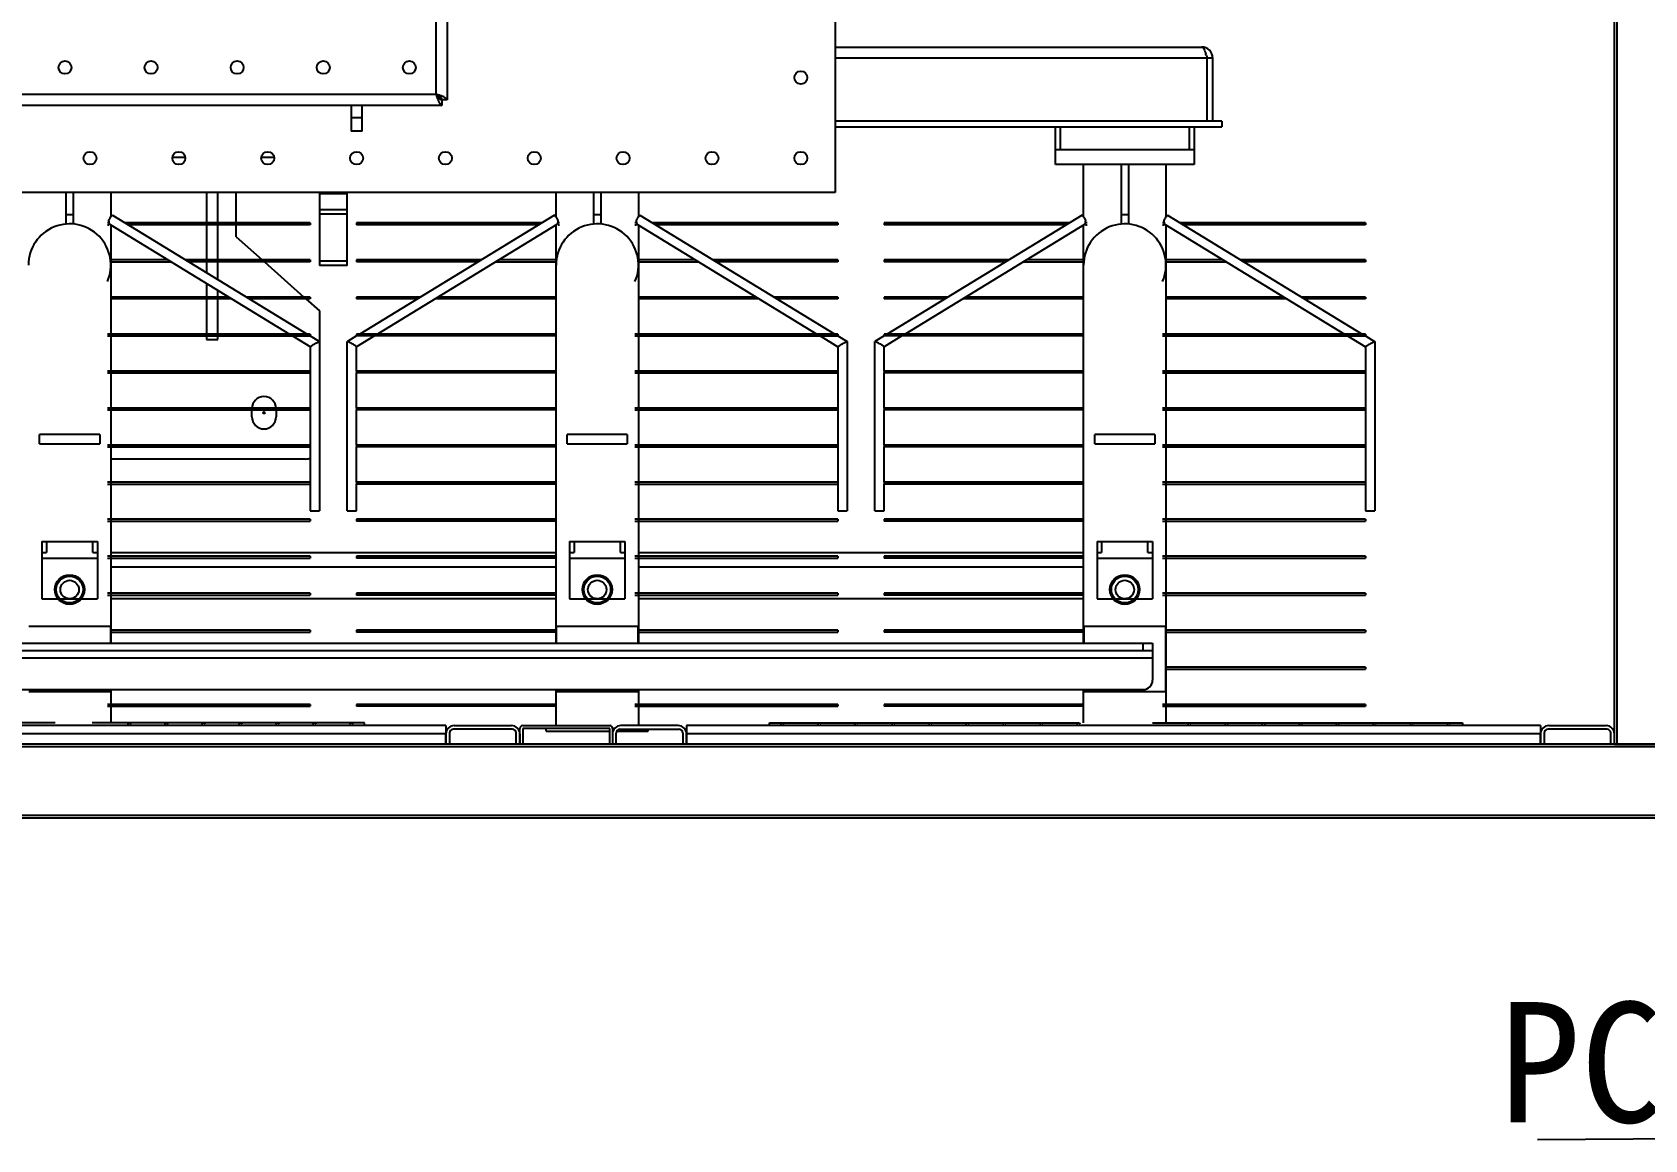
# Model space of a CAD drawing. Header units: millimetres. Extents: x 32496 to 166256, y 3504 to 23939.
# Drawn here: x 46122 to 47864, y 19385 to 20581 of the extents above; entities that cross this region are included whole.
import ezdxf

# ---------------------------------------------------------------- set-up
doc = ezdxf.new("R2010")
doc.units = ezdxf.units.MM
doc.layers.get('0').update_dxf_attribs({"lineweight": 35})
for name, color, linetype in [('FG-S100X100-2068_0', 7, 'Continuous'), ('FG-S100X100-2232_0', 7, 'Continuous'), ('FG-S80-40-2519_0', 7, 'Continuous'), ('FG-S80-40-922_5_0', 7, 'Continuous'), ('S04S0230_0', 7, 'Continuous'), ('YBM-26-03_3_0', 7, 'Continuous'), ('YBM-26-03_3_MIR_0', 7, 'Continuous'), ('变压器模型_1__0', 7, 'Continuous')]:
    doc.layers.add(name, color=color, linetype=linetype)
doc.layers.add('标注', color=5, linetype='Continuous', lineweight=18)
doc.styles.add('txtstyle_200', font='')
doc.styles.add('仿宋', font='simfang.ttf', dxfattribs={"width": 0.8})
doc.styles.get('txtstyle_200').set_extended_font_data('宋体')
doc.dimstyles.new('12倍', dxfattribs={"dimscale": 21, "dimtxt": 3.5, "dimasz": 2.5, "dimexe": 1.5, "dimexo": 0, "dimgap": 1, "dimtad": 1, "dimtoh": 1, "dimdsep": 46, "dimtxsty": '仿宋', "dimcen": 2.5, "dimdle": 5, "dimclrd": 4, "dimclre": 4, "dimclrt": 3, "dimadec": 0, "dimazin": 0, "dimtfac": 1, "dimtmove": 0, "dimatfit": 3, "dimfxl": 1, "dimtolj": 1, "dimarcsym": 0})

msp = doc.modelspace()

# ---------------------------------------------------------------- linework, layer by layer
at = {"layer": 'FG-S100X100-2068_0', "color": 7, "linetype": 'Continuous'}
for p, q in [((46649.14, 19811.888), (46649.14, 19828.888)), ((46652.14, 19831.888), (46746.14, 19831.888)), ((46746.14, 19828.888), (46652.14, 19828.888)), ((46652.14, 19828.888), (46652.14, 19811.888)), ((46746.14, 19811.888), (46746.14, 19828.888)), ((46749.14, 19828.888), (46749.14, 19811.888))]:
    msp.add_line(p, q, dxfattribs=at)
for centre, start, end in [((46652.14, 19828.888), 90, 180), ((46746.14, 19828.888), 0, 90)]:
    msp.add_arc(centre, 3, start, end, dxfattribs=at)
at = {"layer": 'FG-S100X100-2232_0', "color": 7, "linetype": 'Continuous'}
for q in [(47831.64, 22083.888), (47931.64, 19811.888)]:
    msp.add_line((47831.64, 19811.888), q, dxfattribs=at)
at = {"layer": 'FG-S100X100-2232_0', "color": 9, "linetype": 'Continuous'}
msp.add_line((47834.64, 19811.888), (47834.64, 22083.888), dxfattribs=at)
at = {"layer": 'FG-S80-40-2519_0', "color": 7, "linetype": 'Continuous'}
for p, q in [((46641.14, 19827.888), (46577.14, 19827.888)), ((46578.14, 19831.888), (46640.14, 19831.888)), ((46757.14, 19827.888), (46821.14, 19827.888)), ((46820.14, 19831.888), (46758.14, 19831.888)), ((47823.64, 19827.888), (47759.64, 19827.888)), ((47760.64, 19831.888), (47822.64, 19831.888)), ((46569.14, 19811.888), (46569.14, 19822.888)), ((46573.14, 19823.888), (46573.14, 19811.888)), ((46645.14, 19811.888), (46645.14, 19823.888)), ((46649.14, 19822.888), (46649.14, 19811.888)), ((46749.14, 19822.888), (46749.14, 19811.888)), ((46753.14, 19811.888), (46753.14, 19823.888)), ((46825.14, 19823.888), (46825.14, 19811.888)), ((46829.14, 19811.888), (46829.14, 19822.888)), ((47751.64, 19811.888), (47751.64, 19822.888)), ((47755.64, 19823.888), (47755.64, 19811.888)), ((47827.64, 19811.888), (47827.64, 19823.888))]:
    msp.add_line(p, q, dxfattribs=at)
for centre, radius, start, end in [((46578.14, 19822.888), 9, 90, 180), ((46577.14, 19823.888), 4, 90, 180), ((46640.14, 19822.888), 9, 0, 90), ((46641.14, 19823.888), 4, 0, 90), ((46758.14, 19822.888), 9, 90, 180), ((46757.14, 19823.888), 4, 90, 180), ((46820.14, 19822.888), 9, 0, 90), ((46821.14, 19823.888), 4, 0, 90), ((47760.64, 19822.888), 9, 90, 180), ((47759.64, 19823.888), 4, 90, 180), ((47822.64, 19822.888), 9, 0, 90), ((47823.64, 19823.888), 4, 0, 90)]:
    msp.add_arc(centre, radius, start, end, dxfattribs=at)
at = {"layer": 'FG-S80-40-922_5_0', "color": 7, "linetype": 'Continuous'}
for p, q in [((46569.14, 19831.888), (45646.64, 19831.888)), ((46569.14, 19831.888), (46569.14, 19811.888)), ((47751.64, 19831.888), (46829.14, 19831.888)), ((46829.14, 19831.888), (46829.14, 19811.888)), ((47751.64, 19831.888), (47751.64, 19811.888))]:
    msp.add_line(p, q, dxfattribs=at)
at = {"layer": 'FG-S80-40-922_5_0', "color": 9, "linetype": 'Continuous'}
for p, q in [((46569.14, 19822.888), (45646.64, 19822.888)), ((47751.64, 19822.888), (46829.14, 19822.888))]:
    msp.add_line(p, q, dxfattribs=at)
at = {"layer": 'S04S0230_0', "color": 7, "linetype": 'Continuous'}
for p, q in [((52008.64, 19811.888), (40172.64, 19811.888)), ((52008.64, 19731.888), (40172.64, 19731.888))]:
    msp.add_line(p, q, dxfattribs=at)
at = {"layer": 'S04S0230_0', "color": 9, "linetype": 'Continuous'}
for p, q in [((52008.64, 19808.888), (40172.64, 19808.888)), ((52008.64, 19734.888), (40166.64, 19734.888))]:
    msp.add_line(p, q, dxfattribs=at)
at = {"layer": 'YBM-26-03_3_0', "color": 7, "linetype": 'Continuous'}
for p, q in [((46147.14, 19834.888), (45732.14, 19834.888)), ((46481.14, 19834.888), (46187.14, 19834.888)), ((46481.14, 19831.888), (46481.14, 19834.888))]:
    msp.add_line(p, q, dxfattribs=at)
for centre in [(46227.14, 19833.388), (46267.14, 19833.388), (46307.14, 19833.388), (46347.14, 19833.388), (46387.14, 19833.388), (46427.14, 19833.388), (46467.14, 19833.388)]:
    msp.add_circle(centre, 1.5, dxfattribs=at)
at = {"layer": 'YBM-26-03_3_MIR_0', "color": 7, "linetype": 'Continuous'}
for p, q in [((46918.64, 19834.888), (47252.64, 19834.888)), ((46918.64, 19831.888), (46918.64, 19834.888)), ((47332.64, 19834.888), (47667.64, 19834.888)), ((47667.64, 19834.888), (47667.64, 19831.888))]:
    msp.add_line(p, q, dxfattribs=at)
for centre in [(46932.64, 19833.388), (46972.64, 19833.388), (47012.64, 19833.388), (47052.64, 19833.388), (47092.64, 19833.388), (47132.64, 19833.388), (47172.64, 19833.388), (47212.64, 19833.388), (47252.64, 19833.388), (47372.64, 19833.388), (47412.64, 19833.388), (47452.64, 19833.388), (47492.64, 19833.388), (47532.64, 19833.388), (47572.64, 19833.388), (47612.64, 19833.388), (47652.64, 19833.388)]:
    msp.add_circle(centre, 1.5, dxfattribs=at)
at = {"layer": '变压器模型_1__0', "color": 9, "linetype": 'Continuous'}
for p, q in [((46558.64, 20513.888), (46558.64, 21368.888)), ((47391.64, 20552.888), (46989.64, 20552.888)), ((44626.64, 20513.888), (46558.64, 20513.888)), ((46466.64, 20488.888), (46478.64, 20488.888)), ((47232.64, 20478.888), (47232.64, 20453.888)), ((47372.64, 20453.888), (47372.64, 20478.888)), ((46273.64, 20445.888), (46287.64, 20445.888)), ((46369.64, 20445.888), (46383.64, 20445.888)), ((46462.64, 20406.527), (46432.64, 20406.527)), ((46432.64, 20389.249), (46462.64, 20389.249)), ((46462.64, 20384.264), (46432.64, 20384.264)), ((46432.64, 20333.888), (46462.64, 20333.888)), ((46137.64, 20030.888), (46137.64, 20018.888)), ((46187.64, 20018.888), (46187.64, 20030.888)), ((46707.64, 20030.888), (46707.64, 20018.888)), ((46757.64, 20018.888), (46757.64, 20030.888)), ((47277.64, 20030.888), (47277.64, 20018.888)), ((47327.64, 20018.888), (47327.64, 20030.888)), ((46688.14, 20002.888), (46207.14, 20002.888)), ((47258.14, 20002.888), (46777.14, 20002.888)), ((47322.64, 19912.888), (47322.64, 19920.888)), ((47332.64, 19904.888), (43852.64, 19904.888))]:
    msp.add_line(p, q, dxfattribs=at)
at = {"layer": '变压器模型_1__0', "color": 6, "linetype": 'Continuous'}
for p, q in [((46570.64, 21368.888), (46570.64, 20507.888)), ((46989.64, 20952.888), (46989.64, 20407.888)), ((46989.64, 20564.888), (47385.64, 20564.888)), ((47397.64, 20552.888), (47391.64, 20552.888)), ((47391.64, 20484.888), (47391.64, 20552.888)), ((47397.64, 20484.888), (47397.64, 20552.888)), ((46570.64, 20507.888), (46564.64, 20507.888)), ((46564.64, 20507.888), (46564.64, 20501.888)), ((46564.64, 20501.888), (44620.64, 20501.888)), ((46466.64, 20501.888), (46466.64, 20473.888)), ((46478.64, 20473.888), (46478.64, 20501.888)), ((46478.64, 20473.888), (46466.64, 20473.888)), ((47407.64, 20484.888), (46989.64, 20484.888)), ((46989.64, 20478.888), (47407.64, 20478.888)), ((47227.64, 20437.888), (47227.64, 20478.888)), ((47377.64, 20478.888), (47377.64, 20437.888)), ((47407.64, 20484.888), (47407.64, 20478.888)), ((47377.64, 20453.888), (47227.64, 20453.888)), ((47377.64, 20437.888), (47227.64, 20437.888)), ((47258.14, 20381.489), (47258.14, 20437.888)), ((47298.64, 20437.888), (47298.64, 20373.888)), ((47306.64, 20437.888), (47306.64, 20373.888)), ((47347.14, 20437.888), (47347.14, 20381.489)), ((46989.64, 20407.888), (44195.64, 20407.888)), ((46158.64, 20407.888), (46158.64, 20373.888)), ((46166.64, 20407.888), (46166.64, 20373.888)), ((46207.14, 20407.888), (46207.14, 20381.489)), ((46310.64, 20407.888), (46310.64, 20374.888)), ((46322.64, 20374.888), (46322.64, 20407.888)), ((46342.64, 20374.888), (46342.64, 20407.888)), ((46432.64, 20407.888), (46432.64, 20328.888)), ((46462.64, 20328.888), (46462.64, 20407.888)), ((46688.14, 20381.489), (46688.14, 20407.888)), ((46728.64, 20407.888), (46728.64, 20373.888)), ((46736.64, 20407.888), (46736.64, 20373.888)), ((46777.14, 20407.888), (46777.14, 20381.489)), ((46158.64, 20383.888), (46166.64, 20383.888)), ((46208.843, 20383.178), (46419.198, 20254.888)), ((46686.436, 20383.178), (46476.082, 20254.888)), ((46728.64, 20383.888), (46736.64, 20383.888)), ((46778.843, 20383.178), (46989.198, 20254.888)), ((47256.436, 20383.178), (47046.082, 20254.888)), ((47298.64, 20383.888), (47306.64, 20383.888)), ((47348.843, 20383.178), (47559.198, 20254.888)), ((46204.947, 20374.888), (46203.39, 20374.888)), ((46203.39, 20372.888), (46205.113, 20372.888)), ((46206.322, 20373.061), (46400.087, 20254.888)), ((46207.14, 20372.888), (46207.14, 19920.888)), ((46422.64, 20374.888), (46222.436, 20374.888)), ((46422.64, 20372.888), (46225.716, 20372.888)), ((46310.64, 20372.888), (46310.64, 20334.888)), ((46322.64, 20334.888), (46322.64, 20372.888)), ((46342.64, 20359.888), (46342.64, 20372.888)), ((46422.64, 20374.888), (46422.64, 20372.888)), ((46672.843, 20374.888), (46472.64, 20374.888)), ((46472.64, 20374.888), (46472.64, 20372.888)), ((46669.564, 20372.888), (46472.64, 20372.888)), ((46688.957, 20373.061), (46495.192, 20254.888)), ((46688.14, 19920.888), (46688.14, 20372.888)), ((46691.89, 20374.888), (46690.167, 20374.888)), ((46690.332, 20372.888), (46691.89, 20372.888)), ((46774.947, 20374.888), (46773.39, 20374.888)), ((46773.39, 20372.888), (46775.113, 20372.888)), ((46776.322, 20373.061), (46970.087, 20254.888)), ((46777.14, 20372.888), (46777.14, 19920.888)), ((46992.64, 20374.888), (46792.436, 20374.888)), ((46992.64, 20372.888), (46795.716, 20372.888)), ((46992.64, 20374.888), (46992.64, 20372.888)), ((47242.843, 20374.888), (47042.64, 20374.888)), ((47042.64, 20374.888), (47042.64, 20372.888)), ((47239.564, 20372.888), (47042.64, 20372.888)), ((47258.957, 20373.061), (47065.192, 20254.888)), ((47258.14, 19920.888), (47258.14, 20372.888)), ((47261.89, 20374.888), (47260.167, 20374.888)), ((47260.332, 20372.888), (47261.89, 20372.888)), ((47344.947, 20374.888), (47343.39, 20374.888)), ((47343.39, 20372.888), (47345.113, 20372.888)), ((47346.322, 20373.061), (47540.087, 20254.888)), ((47347.14, 20372.888), (47347.14, 19834.888)), ((47562.64, 20374.888), (47362.436, 20374.888)), ((47562.64, 20372.888), (47365.716, 20372.888)), ((47562.64, 20374.888), (47562.64, 20372.888)), ((46342.64, 20359.888), (46370.765, 20334.888)), ((46206.593, 20332.888), (46272.192, 20332.888)), ((46268.913, 20334.888), (46207.14, 20334.888)), ((46422.64, 20334.888), (46288.023, 20334.888)), ((46422.64, 20332.888), (46291.303, 20332.888)), ((46310.64, 20332.888), (46310.64, 20321.095)), ((46322.64, 20313.777), (46322.64, 20332.888)), ((46373.015, 20332.888), (46415.765, 20294.888)), ((46422.64, 20334.888), (46422.64, 20332.888)), ((46607.256, 20334.888), (46472.64, 20334.888)), ((46472.64, 20334.888), (46472.64, 20332.888)), ((46603.977, 20332.888), (46472.64, 20332.888)), ((46623.087, 20332.888), (46688.687, 20332.888)), ((46688.14, 20334.888), (46626.367, 20334.888)), ((46776.593, 20332.888), (46842.192, 20332.888)), ((46838.913, 20334.888), (46777.14, 20334.888)), ((46992.64, 20334.888), (46858.023, 20334.888)), ((46992.64, 20332.888), (46861.303, 20332.888)), ((46992.64, 20334.888), (46992.64, 20332.888)), ((47177.256, 20334.888), (47042.64, 20334.888)), ((47042.64, 20334.888), (47042.64, 20332.888)), ((47173.977, 20332.888), (47042.64, 20332.888)), ((47193.087, 20332.888), (47258.687, 20332.888)), ((47258.14, 20334.888), (47196.367, 20334.888)), ((47346.593, 20332.888), (47412.192, 20332.888)), ((47408.913, 20334.888), (47347.14, 20334.888)), ((47562.64, 20334.888), (47428.023, 20334.888)), ((47562.64, 20332.888), (47431.303, 20332.888)), ((47562.64, 20334.888), (47562.64, 20332.888)), ((46462.64, 20328.888), (46432.64, 20328.888)), ((46310.64, 20309.44), (46310.64, 20294.888)), ((46322.64, 20294.888), (46322.64, 20302.121)), ((46334.5, 20294.888), (46207.14, 20294.888)), ((46337.779, 20292.888), (46207.14, 20292.888)), ((46310.64, 20292.888), (46310.64, 20254.888)), ((46322.64, 20254.888), (46322.64, 20292.888)), ((46422.64, 20294.888), (46353.611, 20294.888)), ((46422.64, 20292.888), (46356.89, 20292.888)), ((46418.015, 20292.888), (46432.64, 20279.888)), ((46422.64, 20294.888), (46422.64, 20292.888)), ((46432.64, 20279.888), (46432.64, 20246.67)), ((46541.669, 20294.888), (46472.64, 20294.888)), ((46472.64, 20294.888), (46472.64, 20292.888)), ((46538.389, 20292.888), (46472.64, 20292.888)), ((46688.14, 20292.888), (46557.5, 20292.888)), ((46688.14, 20294.888), (46560.779, 20294.888)), ((46904.5, 20294.888), (46777.14, 20294.888)), ((46907.779, 20292.888), (46777.14, 20292.888)), ((46992.64, 20294.888), (46923.611, 20294.888)), ((46992.64, 20292.888), (46926.89, 20292.888)), ((46992.64, 20294.888), (46992.64, 20292.888)), ((47111.669, 20294.888), (47042.64, 20294.888)), ((47042.64, 20294.888), (47042.64, 20292.888)), ((47108.389, 20292.888), (47042.64, 20292.888)), ((47258.14, 20292.888), (47127.5, 20292.888)), ((47258.14, 20294.888), (47130.779, 20294.888)), ((47474.5, 20294.888), (47347.14, 20294.888)), ((47477.779, 20292.888), (47347.14, 20292.888)), ((47562.64, 20294.888), (47493.611, 20294.888)), ((47562.64, 20292.888), (47496.89, 20292.888)), ((47562.64, 20294.888), (47562.64, 20292.888)), ((46422.64, 20254.888), (46203.39, 20254.888)), ((46203.39, 20252.888), (46422.64, 20252.888)), ((46310.64, 20252.888), (46310.64, 20248.888)), ((46310.64, 20248.888), (46322.64, 20248.888)), ((46322.64, 20248.888), (46322.64, 20252.888)), ((46403.367, 20252.888), (46422.771, 20241.054)), ((46422.571, 20252.844), (46432.587, 20246.722)), ((46422.64, 20254.888), (46422.64, 20252.888)), ((46432.587, 20246.722), (46432.679, 20246.653)), ((46432.679, 20246.67), (46432.679, 20063.888)), ((46462.6, 20063.888), (46462.6, 20246.67)), ((46462.692, 20246.722), (46462.615, 20246.679)), ((46472.729, 20252.857), (46462.692, 20246.722)), ((46491.913, 20252.888), (46472.509, 20241.054)), ((46688.14, 20254.888), (46472.64, 20254.888)), ((46472.64, 20254.888), (46472.64, 20252.888)), ((46688.14, 20252.888), (46472.64, 20252.888)), ((46992.64, 20254.888), (46773.39, 20254.888)), ((46773.39, 20252.888), (46992.64, 20252.888)), ((46973.367, 20252.888), (46992.771, 20241.054)), ((46992.571, 20252.844), (47002.587, 20246.722)), ((46992.64, 20254.888), (46992.64, 20252.888)), ((47002.587, 20246.722), (47002.679, 20246.653)), ((47002.679, 20246.67), (47002.679, 20063.888)), ((47032.6, 20063.888), (47032.6, 20246.67)), ((47032.692, 20246.722), (47032.615, 20246.679)), ((47042.729, 20252.857), (47032.692, 20246.722)), ((47061.913, 20252.888), (47042.509, 20241.054)), ((47258.14, 20254.888), (47042.64, 20254.888)), ((47042.64, 20254.888), (47042.64, 20252.888)), ((47258.14, 20252.888), (47042.64, 20252.888)), ((47562.64, 20254.888), (47343.39, 20254.888)), ((47343.39, 20252.888), (47562.64, 20252.888)), ((47543.367, 20252.888), (47562.771, 20241.054)), ((47562.571, 20252.844), (47572.587, 20246.722)), ((47562.64, 20254.888), (47562.64, 20252.888)), ((47572.587, 20246.722), (47572.679, 20246.653)), ((47572.679, 20246.67), (47572.679, 20063.888)), ((46422.771, 20241.054), (46422.679, 20241.123)), ((46422.679, 20241.106), (46422.679, 20214.888)), ((46472.509, 20241.054), (46472.586, 20241.097)), ((46472.6, 20214.888), (46472.6, 20241.106)), ((46992.771, 20241.054), (46992.679, 20241.123)), ((46992.679, 20241.106), (46992.679, 20214.888)), ((47042.509, 20241.054), (47042.586, 20241.097)), ((47042.6, 20214.888), (47042.6, 20241.106)), ((47562.771, 20241.054), (47562.679, 20241.123)), ((47562.679, 20241.106), (47562.679, 20214.888)), ((46422.64, 20214.888), (46203.39, 20214.888)), ((46203.39, 20212.888), (46422.64, 20212.888)), ((46422.64, 20214.888), (46422.64, 20212.888)), ((46422.679, 20212.888), (46422.679, 20174.888)), ((46472.6, 20174.888), (46472.6, 20212.888)), ((46688.14, 20214.888), (46472.64, 20214.888)), ((46472.64, 20214.888), (46472.64, 20212.888)), ((46688.14, 20212.888), (46472.64, 20212.888)), ((46992.64, 20214.888), (46773.39, 20214.888)), ((46773.39, 20212.888), (46992.64, 20212.888)), ((46992.64, 20214.888), (46992.64, 20212.888)), ((46992.679, 20212.888), (46992.679, 20174.888)), ((47042.6, 20174.888), (47042.6, 20212.888)), ((47258.14, 20214.888), (47042.64, 20214.888)), ((47042.64, 20214.888), (47042.64, 20212.888)), ((47258.14, 20212.888), (47042.64, 20212.888)), ((47562.64, 20214.888), (47343.39, 20214.888)), ((47343.39, 20212.888), (47562.64, 20212.888)), ((47562.64, 20214.888), (47562.64, 20212.888)), ((47562.679, 20212.888), (47562.679, 20174.888)), ((46422.64, 20174.888), (46203.39, 20174.888)), ((46422.64, 20174.888), (46422.64, 20172.888)), ((46688.14, 20174.888), (46472.64, 20174.888)), ((46472.64, 20174.888), (46472.64, 20172.888)), ((46992.64, 20174.888), (46773.39, 20174.888)), ((46992.64, 20174.888), (46992.64, 20172.888)), ((47258.14, 20174.888), (47042.64, 20174.888)), ((47042.64, 20174.888), (47042.64, 20172.888)), ((47562.64, 20174.888), (47343.39, 20174.888)), ((47562.64, 20174.888), (47562.64, 20172.888)), ((46203.39, 20172.888), (46422.64, 20172.888)), ((46359.64, 20165.388), (46359.64, 20172.888)), ((46385.64, 20172.888), (46385.64, 20165.388)), ((46422.679, 20172.888), (46422.679, 20134.888)), ((46472.6, 20134.888), (46472.6, 20172.888)), ((46688.14, 20172.888), (46472.64, 20172.888)), ((46773.39, 20172.888), (46992.64, 20172.888)), ((46992.679, 20172.888), (46992.679, 20134.888)), ((47042.6, 20134.888), (47042.6, 20172.888)), ((47258.14, 20172.888), (47042.64, 20172.888)), ((47343.39, 20172.888), (47562.64, 20172.888)), ((47562.679, 20172.888), (47562.679, 20134.888)), ((46195.14, 20146.388), (46130.14, 20146.388)), ((46130.14, 20136.388), (46130.14, 20146.388)), ((46195.14, 20146.388), (46195.14, 20136.388)), ((46765.14, 20146.388), (46700.14, 20146.388)), ((46700.14, 20136.388), (46700.14, 20146.388)), ((46765.14, 20146.388), (46765.14, 20136.388)), ((47335.14, 20146.388), (47270.14, 20146.388)), ((47270.14, 20136.388), (47270.14, 20146.388)), ((47335.14, 20146.388), (47335.14, 20136.388)), ((46130.14, 20136.388), (46195.14, 20136.388)), ((46422.64, 20134.888), (46203.39, 20134.888)), ((46203.39, 20132.888), (46422.64, 20132.888)), ((46422.64, 20134.888), (46422.64, 20132.888)), ((46422.679, 20132.888), (46422.679, 20094.888)), ((46472.6, 20094.888), (46472.6, 20132.888)), ((46688.14, 20134.888), (46472.64, 20134.888)), ((46472.64, 20134.888), (46472.64, 20132.888)), ((46688.14, 20132.888), (46472.64, 20132.888)), ((46700.14, 20136.388), (46765.14, 20136.388)), ((46992.64, 20134.888), (46773.39, 20134.888)), ((46773.39, 20132.888), (46992.64, 20132.888)), ((46992.64, 20134.888), (46992.64, 20132.888)), ((46992.679, 20132.888), (46992.679, 20094.888)), ((47042.6, 20094.888), (47042.6, 20132.888)), ((47258.14, 20134.888), (47042.64, 20134.888)), ((47042.64, 20134.888), (47042.64, 20132.888)), ((47258.14, 20132.888), (47042.64, 20132.888)), ((47270.14, 20136.388), (47335.14, 20136.388)), ((47562.64, 20134.888), (47343.39, 20134.888)), ((47343.39, 20132.888), (47562.64, 20132.888)), ((47562.64, 20134.888), (47562.64, 20132.888)), ((47562.679, 20132.888), (47562.679, 20094.888)), ((46417.64, 20119.888), (46207.14, 20119.888)), ((46422.64, 20094.888), (46203.39, 20094.888)), ((46203.39, 20092.888), (46422.64, 20092.888)), ((46422.64, 20094.888), (46422.64, 20092.888)), ((46422.679, 20092.888), (46422.679, 20063.888)), ((46472.6, 20063.888), (46472.6, 20092.888)), ((46688.14, 20094.888), (46472.64, 20094.888)), ((46472.64, 20094.888), (46472.64, 20092.888)), ((46688.14, 20092.888), (46472.64, 20092.888)), ((46992.64, 20094.888), (46773.39, 20094.888)), ((46773.39, 20092.888), (46992.64, 20092.888)), ((46992.64, 20094.888), (46992.64, 20092.888)), ((46992.679, 20092.888), (46992.679, 20063.888)), ((47042.6, 20063.888), (47042.6, 20092.888)), ((47258.14, 20094.888), (47042.64, 20094.888)), ((47042.64, 20094.888), (47042.64, 20092.888)), ((47258.14, 20092.888), (47042.64, 20092.888)), ((47562.64, 20094.888), (47343.39, 20094.888)), ((47343.39, 20092.888), (47562.64, 20092.888)), ((47562.64, 20094.888), (47562.64, 20092.888)), ((47562.679, 20092.888), (47562.679, 20063.888)), ((46422.64, 20054.888), (46203.39, 20054.888)), ((46203.39, 20052.888), (46422.64, 20052.888)), ((46422.64, 20054.888), (46422.64, 20052.888)), ((46422.679, 20063.888), (46432.679, 20063.888)), ((46462.601, 20063.888), (46472.6, 20063.888)), ((46688.14, 20054.888), (46472.64, 20054.888)), ((46472.64, 20054.888), (46472.64, 20052.888)), ((46688.14, 20052.888), (46472.64, 20052.888)), ((46992.64, 20054.888), (46773.39, 20054.888)), ((46773.39, 20052.888), (46992.64, 20052.888)), ((46992.64, 20054.888), (46992.64, 20052.888)), ((46992.679, 20063.888), (47002.679, 20063.888)), ((47032.601, 20063.888), (47042.6, 20063.888)), ((47258.14, 20054.888), (47042.64, 20054.888)), ((47042.64, 20054.888), (47042.64, 20052.888)), ((47258.14, 20052.888), (47042.64, 20052.888)), ((47562.64, 20054.888), (47343.39, 20054.888)), ((47343.39, 20052.888), (47562.64, 20052.888)), ((47562.64, 20054.888), (47562.64, 20052.888)), ((47562.679, 20063.888), (47572.679, 20063.888)), ((46132.64, 20030.888), (46192.64, 20030.888)), ((46132.64, 20030.888), (46132.64, 19968.888)), ((46132.64, 20018.888), (46137.64, 20018.888)), ((46187.64, 20018.888), (46192.64, 20018.888)), ((46192.64, 20030.888), (46192.64, 19968.888)), ((46207.14, 20018.888), (46688.14, 20018.888)), ((46702.64, 20030.888), (46762.64, 20030.888)), ((46702.64, 20030.888), (46702.64, 19968.888)), ((46702.64, 20018.888), (46707.64, 20018.888)), ((46757.64, 20018.888), (46762.64, 20018.888)), ((46762.64, 20030.888), (46762.64, 19968.888)), ((46777.14, 20018.888), (47258.14, 20018.888)), ((47272.64, 20030.888), (47332.64, 20030.888)), ((47272.64, 20030.888), (47272.64, 19968.888)), ((47272.64, 20018.888), (47277.64, 20018.888)), ((47327.64, 20018.888), (47332.64, 20018.888)), ((47332.64, 20030.888), (47332.64, 19968.888)), ((46132.64, 20012.888), (46192.64, 20012.888)), ((46422.64, 20014.888), (46203.39, 20014.888)), ((46203.39, 20012.888), (46422.64, 20012.888)), ((46422.64, 20014.888), (46422.64, 20012.888)), ((46688.14, 20014.888), (46472.64, 20014.888)), ((46472.64, 20014.888), (46472.64, 20012.888)), ((46688.14, 20012.888), (46472.64, 20012.888)), ((46702.64, 20012.888), (46762.64, 20012.888)), ((46992.64, 20014.888), (46773.39, 20014.888)), ((46773.39, 20012.888), (46992.64, 20012.888)), ((46992.64, 20014.888), (46992.64, 20012.888)), ((47258.14, 20014.888), (47042.64, 20014.888)), ((47042.64, 20014.888), (47042.64, 20012.888)), ((47258.14, 20012.888), (47042.64, 20012.888)), ((47272.64, 20012.888), (47332.64, 20012.888)), ((47562.64, 20014.888), (47343.39, 20014.888)), ((47343.39, 20012.888), (47562.64, 20012.888)), ((47562.64, 20014.888), (47562.64, 20012.888)), ((46132.64, 19968.888), (46150.176, 19968.888)), ((46152.533, 19968.888), (46172.771, 19968.888)), ((46175.063, 19968.888), (46192.64, 19968.888)), ((46422.64, 19974.888), (46203.39, 19974.888)), ((46203.39, 19972.888), (46422.64, 19972.888)), ((46688.14, 19968.888), (46207.14, 19968.888)), ((46422.64, 19974.888), (46422.64, 19972.888)), ((46688.14, 19974.888), (46472.64, 19974.888)), ((46472.64, 19974.888), (46472.64, 19972.888)), ((46688.14, 19972.888), (46472.64, 19972.888)), ((46702.64, 19968.888), (46720.176, 19968.888)), ((46722.533, 19968.888), (46742.771, 19968.888)), ((46745.063, 19968.888), (46762.64, 19968.888)), ((46992.64, 19974.888), (46773.39, 19974.888)), ((46773.39, 19972.888), (46992.64, 19972.888)), ((47258.14, 19968.888), (46777.14, 19968.888)), ((46992.64, 19974.888), (46992.64, 19972.888)), ((47258.14, 19974.888), (47042.64, 19974.888)), ((47042.64, 19974.888), (47042.64, 19972.888)), ((47258.14, 19972.888), (47042.64, 19972.888)), ((47272.64, 19968.888), (47290.176, 19968.888)), ((47292.533, 19968.888), (47312.771, 19968.888)), ((47315.063, 19968.888), (47332.64, 19968.888)), ((47562.64, 19974.888), (47343.39, 19974.888)), ((47343.39, 19972.888), (47562.64, 19972.888)), ((47562.64, 19974.888), (47562.64, 19972.888)), ((46206.634, 19938.888), (46118.646, 19938.888)), ((46206.634, 19938.888), (46206.634, 19920.888)), ((46206.634, 19932.888), (46422.64, 19932.888)), ((46422.64, 19934.888), (46207.14, 19934.888)), ((46422.64, 19934.888), (46422.64, 19932.888)), ((46688.14, 19934.888), (46472.64, 19934.888)), ((46472.64, 19934.888), (46472.64, 19932.888)), ((46688.14, 19932.888), (46472.64, 19932.888)), ((46776.634, 19938.888), (46688.646, 19938.888)), ((46688.646, 19920.888), (46688.646, 19938.888)), ((46776.634, 19938.888), (46776.634, 19920.888)), ((46776.634, 19932.888), (46992.64, 19932.888)), ((46992.64, 19934.888), (46777.14, 19934.888)), ((46992.64, 19934.888), (46992.64, 19932.888)), ((47258.14, 19934.888), (47042.64, 19934.888)), ((47042.64, 19934.888), (47042.64, 19932.888)), ((47258.14, 19932.888), (47042.64, 19932.888)), ((47346.634, 19938.888), (47258.646, 19938.888)), ((47258.646, 19920.888), (47258.646, 19938.888)), ((47346.634, 19938.888), (47346.634, 19868.888)), ((47346.634, 19932.888), (47562.64, 19932.888)), ((47562.64, 19934.888), (47347.14, 19934.888)), ((47562.64, 19934.888), (47562.64, 19932.888)), ((43852.64, 19920.888), (47332.64, 19920.888)), ((43852.64, 19912.888), (47332.64, 19912.888)), ((47332.64, 19920.888), (47332.64, 19880.888)), ((47346.634, 19892.888), (47562.64, 19892.888)), ((47562.64, 19894.888), (47347.14, 19894.888)), ((47562.64, 19894.888), (47562.64, 19892.888)), ((43862.64, 19870.888), (47322.64, 19870.888)), ((46118.646, 19868.888), (46206.634, 19868.888)), ((46206.634, 19870.888), (46206.634, 19868.888)), ((46207.14, 19870.888), (46207.14, 19834.888)), ((46688.14, 19831.888), (46688.14, 19870.888)), ((46688.646, 19868.888), (46688.646, 19870.888)), ((46688.646, 19868.888), (46776.634, 19868.888)), ((46776.634, 19870.888), (46776.634, 19868.888)), ((46777.14, 19870.888), (46777.14, 19831.888)), ((47258.14, 19834.888), (47258.14, 19870.888)), ((47258.646, 19868.888), (47258.646, 19870.888)), ((47258.646, 19868.888), (47346.634, 19868.888)), ((46422.64, 19854.888), (46203.39, 19854.888)), ((46203.39, 19852.888), (46422.64, 19852.888)), ((46422.64, 19854.888), (46422.64, 19852.888)), ((46688.14, 19854.888), (46472.64, 19854.888)), ((46472.64, 19854.888), (46472.64, 19852.888)), ((46688.14, 19852.888), (46472.64, 19852.888)), ((46992.64, 19854.888), (46773.39, 19854.888)), ((46773.39, 19852.888), (46992.64, 19852.888)), ((46992.64, 19854.888), (46992.64, 19852.888)), ((47258.14, 19854.888), (47042.64, 19854.888)), ((47042.64, 19854.888), (47042.64, 19852.888)), ((47258.14, 19852.888), (47042.64, 19852.888)), ((47562.64, 19854.888), (47343.39, 19854.888)), ((47343.39, 19852.888), (47562.64, 19852.888)), ((47562.64, 19854.888), (47562.64, 19852.888)), ((46677.64, 19825.888), (46677.64, 19828.888)), ((46677.64, 19825.888), (46746.14, 19825.888)), ((46751.436, 19828.888), (46749.14, 19828.888)), ((46753.682, 19825.888), (46787.64, 19825.888)), ((46787.64, 19825.888), (46787.64, 19827.888))]:
    msp.add_line(p, q, dxfattribs=at)
for centre, radius in [((46157.64, 20542.888), 7), ((46250.64, 20542.888), 7), ((46343.64, 20542.888), 7), ((46436.64, 20542.888), 7), ((46529.64, 20542.888), 7), ((46952.64, 20531.888), 7), ((46184.64, 20444.888), 7), ((46280.64, 20444.888), 7), ((46376.64, 20444.888), 7), ((46472.64, 20444.888), 7), ((46568.64, 20444.888), 7), ((46664.64, 20444.888), 7), ((46760.64, 20444.888), 7), ((46856.64, 20444.888), 7), ((46952.64, 20444.888), 7), ((46372.64, 20169.888), 1), ((46162.64, 19978.888), 16), ((46162.64, 19978.888), 14.5), ((46162.64, 19978.888), 10), ((46732.64, 19978.888), 16), ((46732.64, 19978.888), 14.5), ((46732.64, 19978.888), 10), ((47302.64, 19978.888), 16), ((47302.64, 19978.888), 14.5), ((47302.64, 19978.888), 10)]:
    msp.add_circle(centre, radius, dxfattribs=at)
for centre, radius, start, end in [((47385.64, 20552.888), 12, 0, 90), ((47283.948, 20520.939), 112.303, 18.299864, 18.988695), ((46539.902, 20444.5), 71.785, 69.749864, 71.034708), ((46162.64, 20329.388), 44.5, 336.455439, 180), ((46233.348, 20362.516), 32.411, 148.855146, 150.594711), ((46732.64, 20329.388), 44.5, 336.455439, 180), ((46803.348, 20362.516), 32.411, 148.855146, 150.594711), ((47302.64, 20329.388), 44.5, 336.455439, 180), ((47373.348, 20362.516), 32.411, 148.855146, 150.594711), ((46372.64, 20174.388), 13, 0, 180), ((46372.64, 20165.388), 13, 180, 0), ((46417.64, 20134.888), 15, 270, 289.85441), ((47322.64, 19880.888), 10, 270, 0)]:
    msp.add_arc(centre, radius, start, end, dxfattribs=at)
for points, knots in [([(47385.64, 20564.888), (47386.648, 20564.888), (47388.669, 20561.834), (47389.506, 20559.32), (47390.14, 20557.48)], [0, 0, 0, 0, 0.34138637, 1, 1, 1, 1]), ([(46558.64, 20513.888), (46560.101, 20512.958), (46562.5, 20511.571), (46564.64, 20509.047), (46564.64, 20507.888)], [0, 0, 0, 0, 0.59911979, 1, 1, 1, 1]), ([(46564.64, 20507.888), (46563.481, 20507.888), (46560.957, 20510.028), (46559.57, 20512.427), (46558.64, 20513.888)], [0, 0, 0, 0, 0.40088021, 1, 1, 1, 1]), ([(46563.232, 20512.388), (46562.863, 20512.515), (46561.337, 20513.03), (46559.802, 20513.518), (46558.64, 20513.888)], [0, 0, 0, 0, 0.24227931, 1, 1, 1, 1]), ([(46558.64, 20513.888), (46558.809, 20513.355), (46559.461, 20511.31), (46560.129, 20509.269), (46560.68, 20507.78)], [0, 0, 0, 0, 0.2603841, 1, 1, 1, 1]), ([(46560.68, 20507.78), (46561.05, 20506.779), (46561.738, 20505.059), (46562.635, 20503.408), (46563.14, 20502.802)], [0, 0, 0, 0, 0.574777, 1, 1, 1, 1]), ([(46570.64, 20507.888), (46570.64, 20508.732), (46568.339, 20510.552), (46566.233, 20511.299), (46564.748, 20511.848)], [0, 0, 0, 0, 0.34775115, 1, 1, 1, 1]), ([(46563.14, 20502.802), (46563.256, 20502.662), (46563.651, 20502.228), (46564.227, 20501.888), (46564.64, 20501.888)], [0, 0, 0, 0, 0.30586512, 1, 1, 1, 1]), ([(46208.843, 20383.178), (46208.585, 20383.178), (46207.973, 20382.536), (46207.488, 20382.007), (46207.175, 20381.599)], [0, 0, 0, 0, 0.33418656, 1, 1, 1, 1]), ([(46687.358, 20382.491), (46687.187, 20382.673), (46686.918, 20382.93), (46686.574, 20383.178), (46686.436, 20383.178)], [0, 0, 0, 0, 0.64500306, 1, 1, 1, 1]), ([(46778.843, 20383.178), (46778.585, 20383.178), (46777.973, 20382.536), (46777.488, 20382.007), (46777.175, 20381.599)], [0, 0, 0, 0, 0.33418656, 1, 1, 1, 1]), ([(47257.358, 20382.491), (47257.187, 20382.673), (47256.918, 20382.93), (47256.574, 20383.178), (47256.436, 20383.178)], [0, 0, 0, 0, 0.64500306, 1, 1, 1, 1]), ([(47348.843, 20383.178), (47348.585, 20383.178), (47347.973, 20382.536), (47347.488, 20382.007), (47347.175, 20381.599)], [0, 0, 0, 0, 0.33418656, 1, 1, 1, 1]), ([(46205.361, 20375.623), (46205.325, 20375.842), (46205.19, 20376.771), (46205.12, 20377.708), (46205.1, 20378.423)], [0, 0, 0, 0, 0.23727359, 1, 1, 1, 1]), ([(46206.322, 20373.061), (46206.111, 20373.061), (46205.775, 20373.842), (46205.618, 20374.367), (46205.522, 20374.793)], [0, 0, 0, 0, 0.32642127, 1, 1, 1, 1]), ([(46207.175, 20381.599), (46207.043, 20381.428), (46206.488, 20380.678), (46205.98, 20379.893), (46205.609, 20379.279)], [0, 0, 0, 0, 0.23078735, 1, 1, 1, 1]), ([(46690.167, 20378.429), (46689.691, 20379.273), (46689.027, 20380.349), (46688.283, 20381.368), (46688.105, 20381.599)], [0, 0, 0, 0, 0.76862367, 1, 1, 1, 1]), ([(46689.445, 20373.724), (46689.408, 20373.629), (46689.3, 20373.396), (46689.134, 20373.061), (46688.957, 20373.061)], [0, 0, 0, 0, 0.36542923, 1, 1, 1, 1]), ([(46689.757, 20374.79), (46689.734, 20374.689), (46689.648, 20374.329), (46689.542, 20373.972), (46689.445, 20373.724)], [0, 0, 0, 0, 0.27958187, 1, 1, 1, 1]), ([(46690.179, 20378.423), (46690.17, 20378.097), (46690.108, 20376.879), (46689.955, 20375.662), (46689.757, 20374.79)], [0, 0, 0, 0, 0.26733679, 1, 1, 1, 1]), ([(46775.361, 20375.623), (46775.325, 20375.842), (46775.19, 20376.771), (46775.12, 20377.708), (46775.1, 20378.423)], [0, 0, 0, 0, 0.23727359, 1, 1, 1, 1]), ([(46776.322, 20373.061), (46776.111, 20373.061), (46775.775, 20373.842), (46775.618, 20374.367), (46775.522, 20374.793)], [0, 0, 0, 0, 0.32642127, 1, 1, 1, 1]), ([(46777.175, 20381.599), (46777.043, 20381.428), (46776.488, 20380.678), (46775.98, 20379.893), (46775.609, 20379.279)], [0, 0, 0, 0, 0.23078735, 1, 1, 1, 1]), ([(47260.167, 20378.429), (47259.691, 20379.273), (47259.027, 20380.349), (47258.283, 20381.368), (47258.105, 20381.599)], [0, 0, 0, 0, 0.76862367, 1, 1, 1, 1]), ([(47259.445, 20373.724), (47259.408, 20373.629), (47259.3, 20373.396), (47259.134, 20373.061), (47258.957, 20373.061)], [0, 0, 0, 0, 0.36542923, 1, 1, 1, 1]), ([(47259.757, 20374.79), (47259.734, 20374.689), (47259.648, 20374.329), (47259.542, 20373.972), (47259.445, 20373.724)], [0, 0, 0, 0, 0.27958187, 1, 1, 1, 1]), ([(47260.179, 20378.423), (47260.17, 20378.097), (47260.108, 20376.879), (47259.955, 20375.662), (47259.757, 20374.79)], [0, 0, 0, 0, 0.26733679, 1, 1, 1, 1]), ([(47345.361, 20375.623), (47345.325, 20375.842), (47345.19, 20376.771), (47345.12, 20377.708), (47345.1, 20378.423)], [0, 0, 0, 0, 0.23727359, 1, 1, 1, 1]), ([(47346.322, 20373.061), (47346.111, 20373.061), (47345.775, 20373.842), (47345.618, 20374.367), (47345.522, 20374.793)], [0, 0, 0, 0, 0.32642127, 1, 1, 1, 1]), ([(47347.175, 20381.599), (47347.043, 20381.428), (47346.488, 20380.678), (47345.98, 20379.893), (47345.609, 20379.279)], [0, 0, 0, 0, 0.23078735, 1, 1, 1, 1]), ([(46422.683, 20241.109), (46422.689, 20241.277), (46423.234, 20241.623), (46423.988, 20242.239), (46425.28, 20243.027), (46426.214, 20243.593), (46426.725, 20243.888)], [0, 0, 0, 0, 0.10242023, 0.32840242, 0.64067544, 1, 1, 1, 1]), ([(46426.725, 20243.888), (46427.33, 20244.238), (46428.52, 20244.897), (46430.2, 20245.787), (46431.539, 20246.357), (46432.303, 20246.722), (46432.587, 20246.722)], [0, 0, 0, 0, 0.32120954, 0.62636127, 0.86932339, 1, 1, 1, 1]), ([(46468.554, 20243.888), (46467.949, 20244.238), (46466.758, 20244.895), (46465.08, 20245.787), (46463.744, 20246.365), (46462.977, 20246.722), (46462.692, 20246.722)], [0, 0, 0, 0, 0.321177, 0.62628025, 0.86918374, 1, 1, 1, 1]), ([(46472.596, 20241.108), (46472.588, 20241.275), (46472.041, 20241.616), (46471.293, 20242.241), (46470.001, 20243.028), (46469.065, 20243.593), (46468.554, 20243.888)], [0, 0, 0, 0, 0.1021696, 0.32830372, 0.64064131, 1, 1, 1, 1]), ([(46992.683, 20241.109), (46992.689, 20241.277), (46993.234, 20241.623), (46993.988, 20242.239), (46995.28, 20243.027), (46996.214, 20243.593), (46996.725, 20243.888)], [0, 0, 0, 0, 0.10242023, 0.32840242, 0.64067544, 1, 1, 1, 1]), ([(46996.725, 20243.888), (46997.33, 20244.238), (46998.52, 20244.897), (47000.2, 20245.787), (47001.539, 20246.357), (47002.303, 20246.722), (47002.587, 20246.722)], [0, 0, 0, 0, 0.32120954, 0.62636127, 0.86932339, 1, 1, 1, 1]), ([(47038.554, 20243.888), (47037.949, 20244.238), (47036.758, 20244.895), (47035.08, 20245.787), (47033.744, 20246.365), (47032.977, 20246.722), (47032.692, 20246.722)], [0, 0, 0, 0, 0.321177, 0.62628025, 0.86918374, 1, 1, 1, 1]), ([(47042.596, 20241.108), (47042.588, 20241.275), (47042.041, 20241.616), (47041.293, 20242.241), (47040.001, 20243.028), (47039.065, 20243.593), (47038.554, 20243.888)], [0, 0, 0, 0, 0.1021696, 0.32830372, 0.64064131, 1, 1, 1, 1]), ([(47562.683, 20241.109), (47562.689, 20241.277), (47563.234, 20241.623), (47563.988, 20242.239), (47565.28, 20243.027), (47566.214, 20243.593), (47566.725, 20243.888)], [0, 0, 0, 0, 0.10242023, 0.32840242, 0.64067544, 1, 1, 1, 1]), ([(47566.725, 20243.888), (47567.33, 20244.238), (47568.52, 20244.897), (47570.2, 20245.787), (47571.539, 20246.357), (47572.303, 20246.722), (47572.587, 20246.722)], [0, 0, 0, 0, 0.32120954, 0.62636127, 0.86932339, 1, 1, 1, 1])]:
    msp.add_open_spline(points, degree=3, knots=knots, dxfattribs=at)
for points in [[(47390.571, 20556.201), (47390.936, 20555.1), (47391.288, 20553.994), (47391.64, 20552.888)], [(46205.522, 20374.793), (46205.46, 20375.068), (46205.407, 20375.345), (46205.361, 20375.623)], [(46688.105, 20381.599), (46687.869, 20381.906), (46687.623, 20382.208), (46687.358, 20382.491)], [(46775.522, 20374.793), (46775.46, 20375.068), (46775.407, 20375.345), (46775.361, 20375.623)], [(47258.105, 20381.599), (47257.869, 20381.906), (47257.623, 20382.208), (47257.358, 20382.491)], [(47345.522, 20374.793), (47345.46, 20375.068), (47345.407, 20375.345), (47345.361, 20375.623)]]:
    msp.add_open_spline(points, degree=3, dxfattribs=at)

# ---------------------------------------------------------------- texts
at = {"layer": '标注', "color": 1, "lineweight": 13, "insert": (47706.673, 19401.162), "char_height": 130, "width": 1197.11505, "attachment_point": 7, "style": 'txtstyle_200'}
msp.add_mtext('{\\fFangSong_GB2312|b0|i0|c134|p49;PCS}', dxfattribs=at)

# ---------------------------------------------------------------- leaders
at = {"lineweight": 13}
msp.add_leader([(48389.366, 20168.909), (48131.141, 19386.737), (47748.38, 19384.551)], dimstyle='12倍', override={"dimtad": 0}, dxfattribs=at)

doc.saveas('drawing.dxf')
